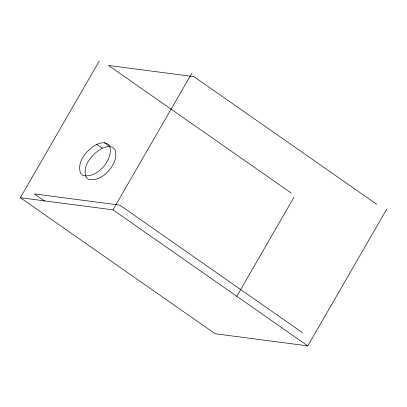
<?xml version="1.0" encoding="UTF-8"?>
<svg xmlns="http://www.w3.org/2000/svg" width="407" height="407" viewBox="0 0 407 407"><rect width="100%" height="100%" fill="white"/><g stroke="black" fill="none" stroke-linecap="round" stroke-linejoin="round"><path stroke-width="0.61" d="M386.65 209.29L307.789 345.879L215.166 333.745L20.35 197.71L99.211 61.121M20.35 197.71L112.973 209.844L191.834 73.255M236.701 296.444L294.027 197.156M96.846 144.343C87.067 149.659 76.348 161.538 80.622 173.341L82.713 175.31C96.505 179.599 114.688 158.761 109.381 145.579L107.29 143.605L104.365 142.715L100.804 142.969L96.846 144.343L102.33 148.173L106.293 146.8L109.854 146.551L112.78 147.441L114.871 149.41C120.172 162.597 101.994 183.43 88.197 179.146L86.111 177.172C81.832 165.369 92.557 153.49 102.33 148.173M376.765 204.309L193.936 76.643L108.511 65.451L291.341 193.116M104.365 142.715L109.854 146.551M302.594 332.773L119.765 205.113L34.341 193.915L44.755 201.19M112.973 209.844L307.789 345.879"/></g></svg>
